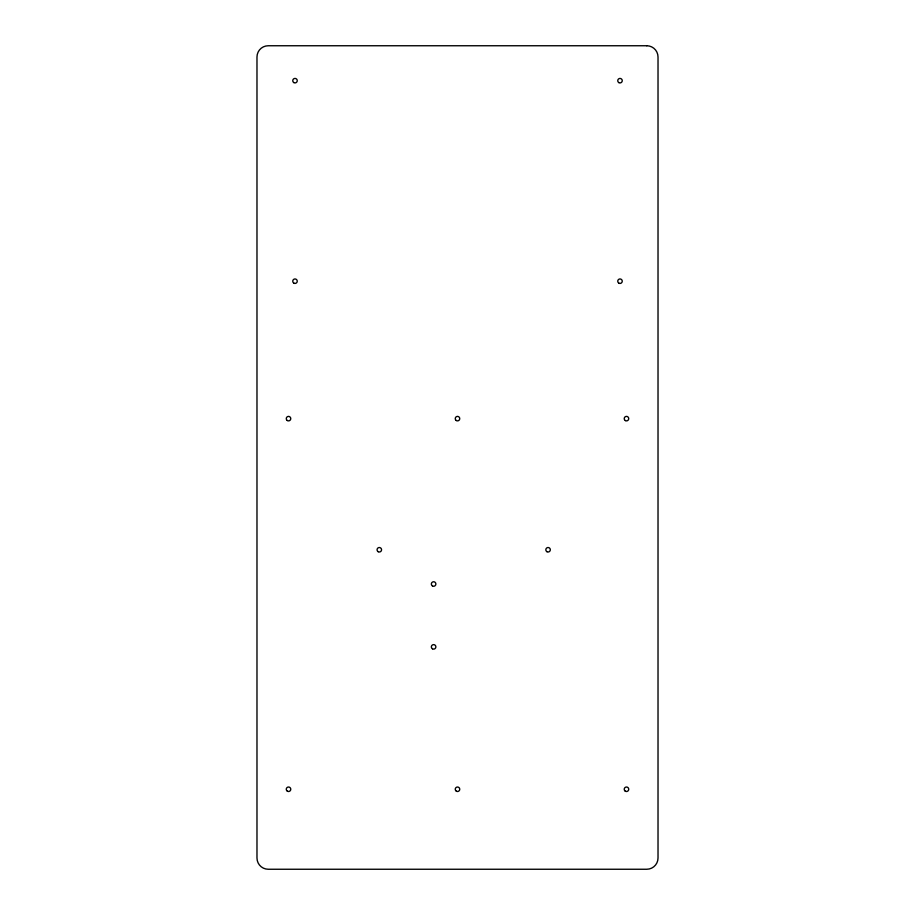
<?xml version="1.0" encoding="UTF-8"?>
<svg xmlns="http://www.w3.org/2000/svg" width="915" height="915" viewBox="0 0 915 915"><rect width="100%" height="100%" fill="white"/><g stroke="black" fill="none" stroke-linecap="round" stroke-linejoin="round"><path stroke-width="1.37" d="M646.756 45.75L268.244 45.75A11.266 11.266 0 0 0 256.978 57.016L256.978 857.984A11.266 11.266 0 0 0 268.244 869.25L646.756 869.25A11.266 11.266 0 0 0 658.022 857.984L658.022 57.016A11.266 11.266 0 0 0 646.756 45.75M546.953 551.711A2.253 2.253 0 0 0 550.327 549.766A2.253 2.253 0 0 0 546.953 547.811A2.253 2.253 0 0 0 546.953 551.711M432.486 648.827A2.253 2.253 0 0 0 435.872 646.871A2.253 2.253 0 0 0 432.486 644.915A2.253 2.253 0 0 0 432.486 648.827M378.192 551.711A2.253 2.253 0 0 0 381.566 549.766A2.253 2.253 0 0 0 378.192 547.811A2.253 2.253 0 0 0 378.192 551.711M432.486 585.966A2.253 2.253 0 0 0 435.872 584.01A2.253 2.253 0 0 0 432.486 582.054A2.253 2.253 0 0 0 432.486 585.966M287.39 791.212A2.253 2.253 0 0 0 290.776 789.268A2.253 2.253 0 0 0 287.39 787.312A2.253 2.253 0 0 0 287.39 791.212M625.22 791.132A2.253 2.253 0 0 0 628.731 789.428A2.253 2.253 0 0 0 625.494 787.243A2.253 2.253 0 0 0 625.22 791.132M456.379 791.212A2.253 2.253 0 0 0 459.753 789.268A2.253 2.253 0 0 0 456.379 787.312A2.253 2.253 0 0 0 456.379 791.212M287.253 420.5A2.253 2.253 0 0 0 290.764 418.796A2.253 2.253 0 0 0 287.539 416.611A2.253 2.253 0 0 0 287.253 420.5M625.357 420.591A2.253 2.253 0 0 0 628.731 418.635A2.253 2.253 0 0 0 625.357 416.68A2.253 2.253 0 0 0 625.357 420.591M456.242 420.5A2.253 2.253 0 0 0 459.742 418.796A2.253 2.253 0 0 0 456.516 416.611A2.253 2.253 0 0 0 456.242 420.5M618.872 82.624A2.253 2.253 0 0 0 622.257 80.669A2.253 2.253 0 0 0 618.872 78.724A2.253 2.253 0 0 0 618.872 82.624M618.746 283.067A2.253 2.253 0 0 0 622.246 281.363A2.253 2.253 0 0 0 619.02 279.167A2.253 2.253 0 0 0 618.746 283.067M293.738 82.533A2.253 2.253 0 0 0 297.249 80.829A2.253 2.253 0 0 0 294.012 78.644A2.253 2.253 0 0 0 293.738 82.533M293.875 283.147A2.253 2.253 0 0 0 297.249 281.191A2.253 2.253 0 0 0 293.875 279.247A2.253 2.253 0 0 0 293.875 283.147"/></g></svg>
